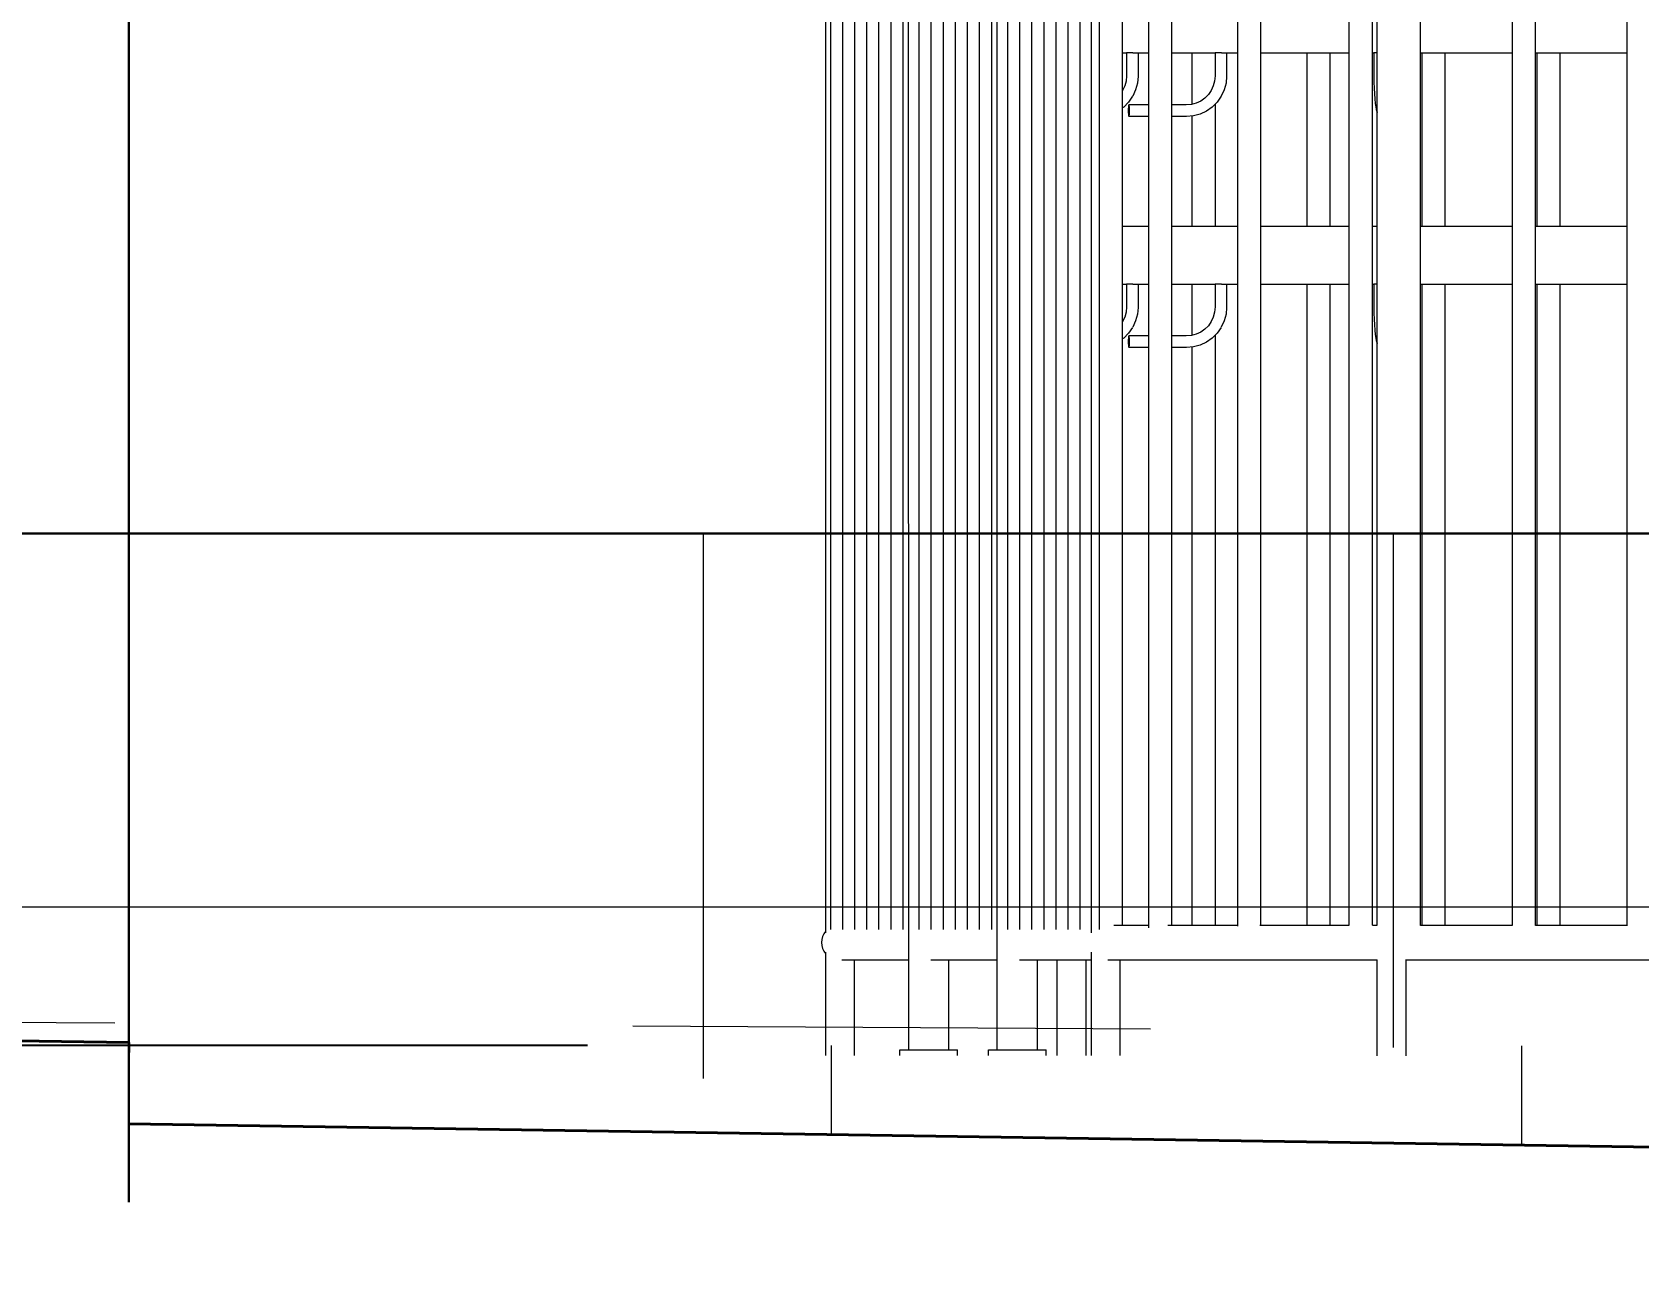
# Model space of a CAD drawing. Header units: millimetres. Extents: x -136099598 to 9192475, y 0 to 555997.
# Drawn here: x -328736 to -327339, y 288167 to 289241 of the extents above; entities that cross this region are included whole.
import ezdxf
from ezdxf import colors
from ezdxf.entities.mleader import LeaderData, LeaderLine
from ezdxf.math import Vec2, Vec3

# ---------------------------------------------------------------- set-up
doc = ezdxf.new("R2010")
doc.units = ezdxf.units.MM
doc.header["$MEASUREMENT"] = 0
doc.linetypes.add('ADSK_Скрыто', pattern=[6, 3, -3])
doc.layers.get('0').update_dxf_attribs({"color": 250, "lineweight": 9})
for name, color, linetype, lineweight in [('!_Цоколь', 7, 'Continuous', 0), ('_0', 250, 'Continuous', 9), ('_Скрыто_', 7, 'ADSK_Скрыто', 9), ('АР-Выноски', 5, 'Continuous', 5), ('АР_тонкая линия', 250, 'Continuous', 0), ('СТЕНЫ кирпич ЛИДЕР', 250, 'Continuous', 15)]:
    doc.layers.add(name, color=color, linetype=linetype, lineweight=lineweight)
doc.layers.add('Чертеж и Рисунок', color=7, linetype='Continuous')
doc.styles.add('ICOCPEUR', font='isocpeur.ttf')
doc.styles.add('ISOCPEUR', font='isocpeur.ttf', dxfattribs={"width": 0.7})
doc.dimstyles.new('R_100', dxfattribs={"dimtxt": 270, "dimasz": 120, "dimexe": 100, "dimexo": 100, "dimgap": 80, "dimtad": 1, "dimdec": 0, "dimrnd": 5, "dimzin": 0, "dimdsep": 46, "dimtxsty": 'ISOCPEUR', "dimblk": 'ARCHTICK', "dimcen": 100, "dimdle": 100, "dimclrd": 256, "dimclre": 256, "dimclrt": 256, "dimadec": 0, "dimazin": 0, "dimtfac": 2, "dimtdec": 0, "dimtofl": 0, "dimtmove": 1, "dimatfit": 3, "dimfxl": 1, "dimtvp": 3, "dimtfill": 1, "dimtolj": 1, "dimtzin": 0, "dimarcsym": 0})
pattern_1 = [(90, (541247.052279662, -119.9999999999943), (-600, 1.13686837721616e-13), []), (180, (541247.052279662, -119.9999999999943), (-1.70530256582424e-13, -600), [])]

# ---------------------------------------------------------------- blocks, each defined once
blk = doc.blocks.new('_ArchTick')
at = {"color": 0, "linetype": 'ByBlock', "const_width": 0.15}
blk.add_lwpolyline([(-0.5, -0.5), (0.5, 0.5)], dxfattribs=at)
blk = doc.blocks.new('*D475')
at = {"layer": '_0', "lineweight": -2, "ltscale": 150, "transparency": 16777216}
for p, q in [((-329114.2879304261, 288259.8461780848), (-329114.2879304261, 289657.479467276)), ((-327964.5952382318, 289557.479467276), (-329214.2879304261, 289557.479467276)), ((-328253.1859222424, 288359.8461780848), (-329214.2879304261, 288359.8461780848))]:
    blk.add_line(p, q, dxfattribs=at)
at = {"layer": '_0', "lineweight": -2, "ltscale": 150, "transparency": 16777216, "xscale": 120, "yscale": 120, "zscale": 120}
for p, rotation in [((-329114.2879304261, 289557.479467276), 90), ((-329114.2879304261, 288359.8461780848), 270)]:
    blk.add_blockref('_ArchTick', p, dxfattribs=dict(at, rotation=rotation))
at = {"layer": '_0', "ltscale": 150, "transparency": 16777216, "insert": (-329329.287930426, 288958.6628226804), "char_height": 270, "attachment_point": 5, "rotation": 90, "style": 'ISOCPEUR', "bg_fill": 3, "box_fill_scale": 1.25, "bg_fill_color": 256, "bg_fill_true_color": 13158600, "bg_fill_transparency": 0}
blk.add_mtext('\\A1;1200', dxfattribs=at)

msp = doc.modelspace()

# ---------------------------------------------------------------- hatches: boundary and pattern name
at = {"layer": '!_Цоколь', "lineweight": 0, "ltscale": 5, "true_color": 0x636466}
h = msp.add_hatch(dxfattribs=at)
h.set_pattern_fill('ANSI37', color=251, scale=4800, angle=44.99999999999999)
h.set_pattern_definition(pattern_1)
h.paths.add_polyline_path([(-333846.6448729908, 288433.1159396817), (-328651.3416080793, 288362.4834551922), (-328652.0000000001, 288804.8682667579), (-333846.8034429987, 288804.868266758)])
h = msp.add_hatch(dxfattribs=at)
h.set_pattern_fill('ANSI37', color=251, scale=4800, angle=44.99999999999999)
h.set_pattern_definition(pattern_1)
h.paths.add_polyline_path([(-323279.1565252831, 288804.8682667579), (-328652.0000000001, 288804.8682667579), (-328652.0000000001, 288291.7485530935), (-328153.4056421362, 288284.1216525231), (-328152.0346586143, 288359.8827697352), (-326382.3702018439, 288354.0746650849), (-323276.3698583331, 288497.737317004), (-323276.3698583331, 288544.0865418052)])
at = {"layer": '!_Цоколь', "lineweight": 0, "ltscale": 5, "true_color": 0xf1ece1}
h = msp.add_hatch(dxfattribs=at)
h.set_pattern_fill('ANSI37', color=254, scale=4800, angle=44.99999999999999)
h.set_pattern_definition([(90, (528758.4950360209, 55.27826863527866), (-600, 1.13686837721616e-13), []), (180, (528758.4950360209, 55.27826863527866), (-1.70530256582424e-13, -600), [])])
h.paths.add_polyline_path([(-322069.7151230635, 288553.5518880134), (-326286.9999999774, 288358.4858481496), (-328152.184756103, 288359.8436133713), (-328153.3041106581, 288284.0781067482), (-326286.9999999774, 288255.1763038578), (-322070.02410874, 288201.123990275)])

# ---------------------------------------------------------------- linework, layer by layer
at = {"layer": '_Скрыто_', "color": 6, "ltscale": 150}
for points in [[(-356622.2118802934, 288552.1999165897), (-356622.2118802934, 288552.1999165897), (-350191.9992262038, 288553.5518880134), (-350191.9992262038, 288804.8819022432), (-320519.4426344319, 288804.8819024219), (-320519.4535687863, 288553.471456514), (-310648.3409638662, 288553.5518807257), (-310648.3468876205, 288804.504898249), (-294676.9999999997, 288804.8819024219), (-294676.9999999997, 288553.5518880134), (-281257, 288553.5518880134), (-281257.0007255275, 287752.9999999957), (-281257.0280311048, 287708.4730817917), (-281256.9719688952, 287380.4389262356), (-302553.9426133873, 288026.9664722451), (-302564.421338181, 288225.70687211), (-350192.0581987037, 288505.9613779663), (-350192.0000003378, 288243.5521202434), (-356781.383134475, 288248.4441064985), (-356782.0615685356, 288553.5518880134), (-356622.2118802934, 288552.1999165897)], [(-356795.0410230085, 288245.2125065999), (-350191.9999999996, 288243.5523197787), (-350191.5592941659, 288503.5388267883), (-328651.3416080793, 288362.4834551922), (-328652.4236110628, 288291.7550334931), (-322579.834572772, 288201.3645757248), (-302564.421338181, 288225.70687211), (-302564.421338181, 288027.1175803309), (-294676.9999999997, 287913.3772956766), (-294680.4492531116, 287771.4878623707), (-281257, 287443.5518880134), (-281257, 285947.0283386745), (-294676.9999999998, 286299.2227453478), (-294676.9999999997, 286396.8638197556), (-302396.9999999999, 286511.0581075586), (-302396.9999999999, 286700.6000291482), (-328812.0000000001, 286645.104809124), (-328812.0000000001, 286873.4361731634), (-350145.2111521602, 287071.4072656333), (-350145.2111521602, 286770.5316345915), (-356624.5547372918, 286742.51458304), (-356795.0410230085, 286742.51458304), (-356795.0410230085, 288245.0498496949)]]:
    msp.add_lwpolyline(points, dxfattribs=at)
at = {"layer": 'АР_тонкая линия', "color": 3, "lineweight": 40, "ltscale": 100}
for p, q in [((-336932.0000000001, 288475.0589573339), (-328652.0000000001, 288362.4979544571)), ((-328652.0000000001, 288291.7485530935), (-322748.669613541, 288201.4394391919))]:
    msp.add_line(p, q, dxfattribs=at)
at = {"layer": 'СТЕНЫ кирпич ЛИДЕР', "lineweight": 30, "ltscale": 100}
for p, q in [((-328652.0000000001, 288223.5518880126), (-328651.9999999998, 308453.573542999)), ((-333846.5357032512, 288804.8682667579), (-328652.0000000001, 288804.8682667579)), ((-328652.0000000001, 288804.8682667579), (-320519.4426344319, 288804.8682667579))]:
    msp.add_line(p, q, dxfattribs=at)
at = {"layer": 'Чертеж и Рисунок', "color": 0, "linetype": 'Continuous', "lineweight": 15}
for p, q in [((-327815.194518269, 288457.8191847199), (-327815.194518269, 289527.507845535)), ((-327856.4281142044, 288460.6449842847), (-327856.4281142044, 289526.3545045015)), ((-327845.9307602164, 288460.6449842847), (-327845.9307602164, 289526.3545045015)), ((-327835.4334062284, 288460.6449842847), (-327835.4334062284, 289526.3545045015)), ((-327824.9360522404, 288460.6449842847), (-327824.9360522404, 289526.3545045015)), ((-327808.3212491281, 288460.6062203672), (-327808.3212491281, 289526.3725804132)), ((-327788.2532235531, 288464.377677531), (-327788.2532235531, 289524.2320299793)), ((-327765.3825036829, 288462.1458273066), (-327765.3825036829, 289525.5453779764)), ((-327745.2996834012, 288464.377677531), (-327745.2996834012, 289524.2320299798)), ((-327687.9368761011, 288463.4175700698), (-327687.9368761011, 289524.8554924484)), ((-327667.8874192481, 288464.377677531), (-327667.8874192481, 289524.2320299798)), ((-327591.0899157343, 288464.3553828867), (-327591.0899157343, 289524.2543246241)), ((-327570.9998725111, 288464.3515557591), (-327570.9998725111, 289524.2581517517)), ((-327566.777579763, 288464.377677531), (-327566.777579763, 289524.23202998)), ((-327529.2426424961, 288464.225056023), (-327529.2426424961, 289524.3846514878)), ((-327449.375500376, 288464.377677531), (-327449.375500376, 289524.2320299798)), ((-327429.3324682593, 288464.225056023), (-327429.3324682593, 289524.3846514878)), ((-327349.4653261391, 288464.377677531), (-327349.4653261391, 289524.2320299798)), ((-327788.2532235531, 289222.8516453972), (-327784.7488029004, 289222.8516453972)), ((-327784.7488029004, 289222.8516453972), (-327784.7488029004, 289202.9755971549)), ((-327784.5665182613, 289222.8516453972), (-327784.733553583, 289222.8516453972)), ((-327784.252772219, 289222.8516453972), (-327784.5665182613, 289222.8516453972)), ((-327783.8018484708, 289222.8516453972), (-327784.252772219, 289222.8516453972)), ((-327783.2274481066, 289222.8516453972), (-327783.8018484708, 289222.8516453972)), ((-327782.5470239908, 289222.8516453972), (-327783.2274481066, 289222.8516453972)), ((-327781.7812504658, 289222.8516453972), (-327782.5470239908, 289222.8516453972)), ((-327780.9533951728, 289222.8516453972), (-327781.7812504658, 289222.8516453972)), ((-327780.0886120758, 289222.8516453972), (-327780.9533951728, 289222.8516453972)), ((-327779.2131771718, 289222.8516453972), (-327780.0886120758, 289222.8516453972)), ((-327779.2131771718, 289222.8516453972), (-327765.3825036829, 289222.8516453972)), ((-327774.727286842, 289222.8516453972), (-327774.727286842, 289202.5436423617)), ((-327745.2996834012, 289222.8516453972), (-327707.7682069885, 289222.8516453972)), ((-327727.5553810581, 289178.2716574387), (-327727.5553810581, 289222.8516453972)), ((-327707.7682069883, 289222.8516453972), (-327707.7682069883, 289202.9755971549)), ((-327707.5859223493, 289222.8516453972), (-327707.752957671, 289222.8516453972)), ((-327707.272176307, 289222.8516453972), (-327707.5859223493, 289222.8516453972)), ((-327706.8212525587, 289222.8516453972), (-327707.272176307, 289222.8516453972)), ((-327706.2468521945, 289222.8516453972), (-327706.8212525587, 289222.8516453972)), ((-327705.5664280787, 289222.8516453972), (-327706.2468521945, 289222.8516453972)), ((-327704.8006545538, 289222.8516453972), (-327705.5664280787, 289222.8516453972)), ((-327703.9727992608, 289222.8516453972), (-327704.8006545538, 289222.8516453972)), ((-327703.1080161638, 289222.8516453972), (-327703.9727992608, 289222.8516453972)), ((-327702.2325812598, 289222.8516453972), (-327703.1080161638, 289222.8516453972)), ((-327702.0563568919, 289222.8516453972), (-327701.5031585435, 289222.8516453972)), ((-327701.5031585435, 289222.8516453972), (-327699.6188605214, 289222.8516453972)), ((-327699.6188605214, 289222.8516453972), (-327697.1141568433, 289222.8516453972)), ((-327697.74669093, 289222.8516453972), (-327697.74669093, 289202.5436423617)), ((-327697.1141568433, 289222.8516453972), (-327694.0018109053, 289222.8516453972)), ((-327694.0018109053, 289222.8516453972), (-327690.2976825088, 289222.8516453972)), ((-327690.2976825088, 289222.8516453972), (-327687.9368761011, 289222.8516453972)), ((-327667.8874192481, 289222.8516453972), (-327663.6606895582, 289222.8516453972)), ((-327663.6606895582, 289222.8516453972), (-327656.9002455668, 289222.8516453972)), ((-327656.9002455668, 289222.8516453972), (-327649.7370801894, 289222.8516453972)), ((-327649.7370801894, 289222.8516453972), (-327642.2076952748, 289222.8516453972)), ((-327642.2076952748, 289222.8516453972), (-327634.3504588428, 289222.8516453972)), ((-327634.3504588428, 289222.8516453972), (-327626.205409569, 289222.8516453972)), ((-327627.6452068212, 289072.1614531057), (-327627.6452068212, 289222.851645397)), ((-327626.205409569, 289222.8516453972), (-327617.8140527576, 289222.8516453972)), ((-327617.8140527576, 289222.8516453972), (-327609.2191488393, 289222.8516453972)), ((-327609.2191488393, 289222.8516453972), (-327600.4644954745, 289222.8516453972)), ((-327607.6021747045, 289072.1614531058), (-327607.6021747045, 289222.8516453971)), ((-327600.4644954745, 289222.8516453972), (-327591.59470437, 289222.8516453972)), ((-327591.59470437, 289222.8516453972), (-327591.0899157344, 289222.8516453972)), ((-327570.9998725111, 289222.8516453972), (-327569.7466740237, 289222.8516453972)), ((-327569.7587967073, 289222.8516453972), (-327569.7587967073, 289202.7215371162)), ((-327569.5765120682, 289222.8516453972), (-327569.7435473899, 289222.8516453972)), ((-327569.2627660258, 289222.8516453972), (-327569.5765120682, 289222.8516453972)), ((-327568.8118422776, 289222.8516453972), (-327569.2627660258, 289222.8516453972)), ((-327568.2374419134, 289222.8516453972), (-327568.8118422776, 289222.8516453972)), ((-327567.5570177976, 289222.8516453972), (-327568.2374419134, 289222.8516453972)), ((-327566.7912442727, 289222.8516453972), (-327567.5570177976, 289222.8516453972)), ((-327529.2426424961, 289222.8516453972), (-327449.375500376, 289222.8516453972)), ((-327527.7350325843, 289072.1614531058), (-327527.7350325843, 289222.8516453972)), ((-327507.6920004676, 289072.1614531058), (-327507.6920004676, 289222.8516453972)), ((-327429.3324682593, 289222.8516453972), (-327349.4653261391, 289222.8516453972)), ((-327427.8248583474, 289072.1614531058), (-327427.8248583474, 289222.8516453972)), ((-327407.7818262307, 289072.1614531058), (-327407.7818262307, 289222.8516453972)), ((-327786.2773688282, 289194.1501357493), (-327788.1185991596, 289190.1798699345)), ((-327785.1479275346, 289198.3884701697), (-327786.2773688282, 289194.1501357493)), ((-327784.7488029004, 289202.9755971549), (-327785.1479275346, 289198.3884701697)), ((-327775.238878234, 289196.6639384336), (-327776.8139133732, 289190.7534713012)), ((-327774.727286842, 289202.5436423617), (-327775.238878234, 289196.6639384336)), ((-327709.2967729162, 289194.1501357493), (-327711.1380032483, 289190.1798699331)), ((-327708.1673316226, 289198.3884701697), (-327709.2967729162, 289194.1501357493)), ((-327707.7682069883, 289202.9755971549), (-327708.1673316226, 289198.3884701697)), ((-327698.258282322, 289196.6639384336), (-327699.8333174612, 289190.7534713012)), ((-327697.74669093, 289202.5436423617), (-327698.258282322, 289196.6639384336)), ((-327569.7587967073, 289202.7215371162), (-327569.709911392, 289197.3741635645)), ((-327569.709911392, 289197.3741635645), (-327569.5637069334, 289192.152341732)), ((-327788.0964354201, 289190.2116972682), (-327788.2532235531, 289189.9865480631)), ((-327782.9090076331, 289180.1462025637), (-327787.2214737203, 289175.8099985758)), ((-327779.4109094731, 289185.1695037902), (-327782.9090076331, 289180.1462025637)), ((-327776.8139133732, 289190.7534713012), (-327779.3857434812, 289185.2078049145)), ((-327724.1942046414, 289179.1772394182), (-327728.3965098686, 289178.0450370535)), ((-327720.2512704665, 289181.0259804762), (-327724.1942046414, 289179.1772394182)), ((-327716.6875114035, 289183.5350871661), (-327720.2512704665, 289181.0259804762)), ((-327713.6112104683, 289186.6283215505), (-327716.6875114035, 289183.5350871661)), ((-327711.1158395081, 289190.2116972682), (-327713.6112104683, 289186.6283215505)), ((-327705.928411721, 289180.1462025637), (-327710.2408778083, 289175.8099985758)), ((-327707.5123489414, 289072.1614531058), (-327707.5123489414, 289178.5535465862)), ((-327702.430313561, 289185.1695037902), (-327705.928411721, 289180.1462025637)), ((-327699.8333174612, 289190.7534713012), (-327702.4051475692, 289185.2078049145)), ((-327569.5637069334, 289192.152341732), (-327569.324973829, 289187.2528166748)), ((-327569.324973829, 289187.2528166748), (-327569.0009658632, 289182.8244579824)), ((-327569.0009658632, 289182.8244579824), (-327568.6015278542, 289179.001819093)), ((-327568.6015278542, 289179.001819093), (-327568.1387965237, 289175.9010489546)), ((-327787.2214737203, 289175.8099985758), (-327788.2532235531, 289175.0835829113)), ((-327783.2024821283, 289173.4938172096), (-327783.2104560481, 289172.6215813001)), ((-327783.2104560481, 289172.6215813001), (-327783.2024821283, 289171.7493453905)), ((-327783.1788026527, 289174.3395506723), (-327783.2024821283, 289173.4938172096)), ((-327783.2024821283, 289171.7493453905), (-327783.1788026527, 289170.9036119279)), ((-327783.14013711, 289175.1330845049), (-327783.1788026527, 289174.3395506723)), ((-327783.1788026527, 289170.9036119279), (-327783.14013711, 289170.1100780952)), ((-327783.0876603332, 289175.8503075836), (-327783.14013711, 289175.1330845049)), ((-327783.14013711, 289170.1100780952), (-327783.0876603332, 289169.3928550166)), ((-327783.0229668026, 289176.4694274481), (-327783.0876603332, 289175.8503075836)), ((-327783.0876603332, 289169.3928550166), (-327783.0229668026, 289168.7737351522)), ((-327782.9480221984, 289176.9716324543), (-327783.0229668026, 289176.4694274481)), ((-327783.0229668026, 289168.7737351522), (-327782.9480221984, 289168.271530146)), ((-327782.8651036745, 289177.3416633574), (-327782.9480221984, 289176.9716324543)), ((-327782.9480221984, 289168.271530146), (-327782.8651036745, 289167.9014992428)), ((-327782.7767306682, 289177.5682769558), (-327782.8651036745, 289177.3416633574)), ((-327782.8651036745, 289167.9014992428), (-327782.7767306682, 289167.6748856444)), ((-327782.6855883487, 289177.6445877099), (-327782.7767306682, 289177.5682769558)), ((-327782.7767306682, 289167.6748856444), (-327782.6855883487, 289167.5985748903)), ((-327782.5944460292, 289177.5682769558), (-327782.6855883487, 289177.6445877099)), ((-327765.3825036829, 289177.6445877099), (-327782.6855883487, 289177.6445877099)), ((-327782.6855883487, 289167.5985748903), (-327782.5944460292, 289167.6748856444)), ((-327765.3825036829, 289167.5985748903), (-327782.6855883487, 289167.5985748903)), ((-327782.5060730229, 289177.3416633574), (-327782.5944460292, 289177.5682769558)), ((-327782.5944460292, 289167.6748856444), (-327782.5060730229, 289167.9014992428)), ((-327782.423154499, 289176.9716324543), (-327782.5060730229, 289177.3416633574)), ((-327782.5060730229, 289167.9014992428), (-327782.423154499, 289168.271530146)), ((-327782.3482098948, 289176.4694274481), (-327782.423154499, 289176.9716324543)), ((-327782.423154499, 289168.271530146), (-327782.3482098948, 289168.7737351522)), ((-327782.2835163642, 289175.8503075836), (-327782.3482098948, 289176.4694274481)), ((-327782.3482098948, 289168.7737351522), (-327782.2835163642, 289169.3928550166)), ((-327782.2310395874, 289175.1330845049), (-327782.2835163642, 289175.8503075836)), ((-327782.2835163642, 289169.3928550166), (-327782.2310395874, 289170.1100780952)), ((-327782.1923740447, 289174.3395506723), (-327782.2310395874, 289175.1330845049)), ((-327782.2310395874, 289170.1100780952), (-327782.1923740447, 289170.9036119279)), ((-327782.168694569, 289173.4938172096), (-327782.1923740447, 289174.3395506723)), ((-327782.1923740447, 289170.9036119279), (-327782.168694569, 289171.7493453905)), ((-327782.1607206493, 289172.6215813001), (-327782.168694569, 289173.4938172096)), ((-327782.168694569, 289171.7493453905), (-327782.1607206493, 289172.6215813001)), ((-327732.9486098509, 289177.6445877099), (-327745.2996834012, 289177.6445877099)), ((-327732.5123926096, 289167.5985748903), (-327745.2996834012, 289167.5985748903)), ((-327728.3965098686, 289178.0450370535), (-327732.9486098509, 289177.6445877099)), ((-327726.6549607799, 289168.1138545946), (-327732.5123926096, 289167.5985748903)), ((-327727.5553810581, 289072.1614531058), (-327727.5553810581, 289168.0346444038)), ((-327720.7640225517, 289169.7010154102), (-327726.6549607799, 289168.1138545946)), ((-327715.2366797229, 289172.2926451903), (-327720.7640225517, 289169.7010154102)), ((-327710.2408778083, 289175.8099985758), (-327715.2366797229, 289172.2926451903)), ((-327568.1387965237, 289175.9010489546), (-327567.6268317291, 289173.616362899)), ((-327567.6268317291, 289173.616362899), (-327567.4317994972, 289172.8185976674)), ((-327567.4317994972, 289172.8185976674), (-327566.8712206554, 289171.3811136)), ((-327566.8712206554, 289171.3811136), (-327566.777579763, 289171.1733423509)), ((-327788.2532235531, 289072.1614531058), (-327765.3825036829, 289072.1614531058)), ((-327745.2996834012, 289072.1614531058), (-327702.7574489592, 289072.1614531058)), ((-327702.7574489592, 289072.1614531058), (-327701.5031585435, 289072.1614531058)), ((-327701.5031585435, 289072.1614531058), (-327699.6188605214, 289072.1614531058)), ((-327699.6188605214, 289072.1614531058), (-327697.1141568433, 289072.1614531058)), ((-327697.1141568433, 289072.1614531058), (-327694.0018109053, 289072.1614531058)), ((-327694.0018109053, 289072.1614531058), (-327690.2976825088, 289072.1614531058)), ((-327690.2976825088, 289072.1614531058), (-327687.9368761011, 289072.1614531058)), ((-327667.8874192481, 289072.1614531058), (-327663.6606895582, 289072.1614531058)), ((-327663.6606895582, 289072.1614531058), (-327656.9002455668, 289072.1614531058)), ((-327656.9002455668, 289072.1614531058), (-327649.7370801894, 289072.1614531058)), ((-327649.7370801894, 289072.1614531058), (-327642.2076952748, 289072.1614531058)), ((-327642.2076952748, 289072.1614531058), (-327634.3504588428, 289072.1614531058)), ((-327634.3504588428, 289072.1614531058), (-327626.205409569, 289072.1614531058)), ((-327626.205409569, 289072.1614531058), (-327617.8140527576, 289072.1614531058)), ((-327617.8140527576, 289072.1614531058), (-327609.2191488393, 289072.1614531058)), ((-327609.2191488393, 289072.1614531058), (-327600.4644954745, 289072.1614531058)), ((-327600.4644954745, 289072.1614531058), (-327591.59470437, 289072.1614531058)), ((-327591.59470437, 289072.1614531058), (-327591.0899157344, 289072.1614531058)), ((-327570.9998725111, 289072.1614531058), (-327566.777579763, 289072.1614531058)), ((-327529.2426424961, 289072.1614531058), (-327449.375500376, 289072.1614531058)), ((-327429.3324682593, 289072.1614531058), (-327349.4653261391, 289072.1614531058)), ((-327788.2532235531, 289021.9313890088), (-327784.7488029004, 289021.9313890088)), ((-327784.7488029004, 289021.9313890088), (-327784.7488029004, 289002.0553407666)), ((-327784.5665182613, 289021.9313890088), (-327784.733553583, 289021.9313890088)), ((-327784.252772219, 289021.9313890088), (-327784.5665182613, 289021.9313890088)), ((-327783.8018484708, 289021.9313890088), (-327784.252772219, 289021.9313890088)), ((-327783.2274481066, 289021.9313890088), (-327783.8018484708, 289021.9313890088)), ((-327782.5470239908, 289021.9313890088), (-327783.2274481066, 289021.9313890088)), ((-327781.7812504658, 289021.9313890088), (-327782.5470239908, 289021.9313890088)), ((-327780.9533951728, 289021.9313890088), (-327781.7812504658, 289021.9313890088)), ((-327780.0886120758, 289021.9313890088), (-327780.9533951728, 289021.9313890088)), ((-327779.2131771718, 289021.9313890088), (-327780.0886120758, 289021.9313890088)), ((-327779.2131771719, 289021.9313890088), (-327765.3825036829, 289021.9313890088)), ((-327774.727286842, 289021.9313890088), (-327774.727286842, 289001.6233859733)), ((-327745.2996834012, 289021.9313890088), (-327707.7682069883, 289021.9313890088)), ((-327727.5553810581, 288977.3514010501), (-327727.5553810581, 289021.9313890088)), ((-327707.7682069883, 289021.9313890088), (-327707.7682069883, 289002.0553407666)), ((-327707.5859223493, 289021.9313890088), (-327707.752957671, 289021.9313890088)), ((-327707.272176307, 289021.9313890088), (-327707.5859223493, 289021.9313890088)), ((-327706.8212525587, 289021.9313890088), (-327707.272176307, 289021.9313890088)), ((-327706.2468521945, 289021.9313890088), (-327706.8212525587, 289021.9313890088)), ((-327705.5664280787, 289021.9313890088), (-327706.2468521945, 289021.9313890088)), ((-327704.8006545538, 289021.9313890088), (-327705.5664280787, 289021.9313890088)), ((-327703.9727992608, 289021.9313890088), (-327704.8006545538, 289021.9313890088)), ((-327703.1080161638, 289021.9313890088), (-327703.9727992608, 289021.9313890088)), ((-327702.2325812598, 289021.9313890088), (-327703.1080161638, 289021.9313890088)), ((-327702.0563568919, 289021.9313890088), (-327701.5031585435, 289021.9313890088)), ((-327701.5031585435, 289021.9313890088), (-327699.6188605214, 289021.9313890088)), ((-327699.6188605214, 289021.9313890088), (-327697.1141568433, 289021.9313890088)), ((-327697.74669093, 289021.9313890088), (-327697.74669093, 289001.6233859733)), ((-327697.1141568433, 289021.9313890088), (-327694.0018109053, 289021.9313890088)), ((-327694.0018109053, 289021.9313890088), (-327690.2976825088, 289021.9313890088)), ((-327690.2976825088, 289021.9313890088), (-327687.9368761011, 289021.9313890088)), ((-327667.8874192481, 289021.9313890088), (-327663.6606895582, 289021.9313890088)), ((-327663.6606895582, 289021.9313890088), (-327656.9002455668, 289021.9313890088)), ((-327656.9002455668, 289021.9313890088), (-327649.7370801894, 289021.9313890088)), ((-327649.7370801894, 289021.9313890088), (-327642.2076952748, 289021.9313890088)), ((-327642.2076952748, 289021.9313890088), (-327634.3504588428, 289021.9313890088)), ((-327634.3504588428, 289021.9313890088), (-327626.205409569, 289021.9313890088)), ((-327627.6452068212, 288464.377677531), (-327627.6452068212, 289021.9313890088)), ((-327626.205409569, 289021.9313890088), (-327617.8140527576, 289021.9313890088)), ((-327617.8140527576, 289021.9313890088), (-327609.2191488393, 289021.9313890088)), ((-327609.2191488393, 289021.9313890088), (-327600.4644954745, 289021.9313890088)), ((-327607.6021747045, 288464.377677531), (-327607.6021747045, 289021.9313890086)), ((-327600.4644954745, 289021.9313890088), (-327591.59470437, 289021.9313890088)), ((-327591.59470437, 289021.9313890088), (-327591.0899157344, 289021.9313890088)), ((-327570.9998725111, 289021.9313890088), (-327569.7466740237, 289021.9313890088)), ((-327569.7587967073, 289021.9313890088), (-327569.7587967073, 289001.8012807277)), ((-327569.5765120682, 289021.9313890088), (-327569.7435473899, 289021.9313890088)), ((-327569.2627660258, 289021.9313890088), (-327569.5765120682, 289021.9313890088)), ((-327568.8118422776, 289021.9313890088), (-327569.2627660258, 289021.9313890088)), ((-327568.2374419134, 289021.9313890088), (-327568.8118422776, 289021.9313890088)), ((-327567.5570177976, 289021.9313890088), (-327568.2374419134, 289021.9313890088)), ((-327566.7912442727, 289021.9313890088), (-327567.5570177976, 289021.9313890088)), ((-327529.2426424961, 289021.9313890088), (-327449.375500376, 289021.9313890088)), ((-327527.7350325843, 288464.377677531), (-327527.7350325843, 289021.9313890088)), ((-327507.6920004676, 288464.377677531), (-327507.6920004676, 289021.9313890088)), ((-327429.3324682593, 289021.9313890088), (-327349.4653261391, 289021.9313890088)), ((-327427.8248583474, 288464.377677531), (-327427.8248583474, 289021.9313890088)), ((-327407.7818262307, 288464.377677531), (-327407.7818262307, 289021.9313890088)), ((-327785.1479275346, 288997.4682137812), (-327786.2773688282, 288993.2298793609)), ((-327784.7488029004, 289002.0553407666), (-327785.1479275346, 288997.4682137812)), ((-327774.727286842, 289001.6233859733), (-327775.238878234, 288995.7436820452)), ((-327708.1673316226, 288997.4682137812), (-327709.2967729162, 288993.2298793609)), ((-327707.7682069883, 289002.0553407666), (-327708.1673316226, 288997.4682137812)), ((-327697.74669093, 289001.6233859733), (-327698.258282322, 288995.7436820452)), ((-327569.7587967073, 289001.8012807277), (-327569.709911392, 288996.4539071761)), ((-327788.0964354201, 288989.2914408799), (-327788.2532235531, 288989.0662916746)), ((-327786.2773688282, 288993.2298793609), (-327788.1185991608, 288989.2596135436)), ((-327779.4109094731, 288984.2492474018), (-327782.9090076331, 288979.2259461752)), ((-327776.8139133732, 288989.833214913), (-327779.3857434812, 288984.287548526)), ((-327775.238878234, 288995.7436820452), (-327776.8139133732, 288989.833214913)), ((-327713.6112104683, 288985.7080651621), (-327716.6875114035, 288982.6148307776)), ((-327711.1158395081, 288989.2914408799), (-327713.6112104683, 288985.7080651621)), ((-327709.2967729162, 288993.2298793609), (-327711.1380032484, 288989.2596135444)), ((-327702.430313561, 288984.2492474018), (-327705.928411721, 288979.2259461752)), ((-327699.8333174612, 288989.833214913), (-327702.4051475692, 288984.287548526)), ((-327698.258282322, 288995.7436820452), (-327699.8333174612, 288989.833214913)), ((-327569.709911392, 288996.4539071761), (-327569.5637069334, 288991.2320853436)), ((-327569.5637069334, 288991.2320853436), (-327569.324973829, 288986.3325602863)), ((-327569.324973829, 288986.3325602863), (-327569.0009658632, 288981.904201594)), ((-327787.2214737203, 288974.8897421874), (-327788.2532235531, 288974.163326523)), ((-327782.9090076331, 288979.2259461752), (-327787.2214737203, 288974.8897421874)), ((-327783.2024821283, 288972.5735608212), (-327783.2104560481, 288971.7013249117)), ((-327783.2104560481, 288971.7013249117), (-327783.2024821283, 288970.8290890023)), ((-327783.1788026527, 288973.4192942838), (-327783.2024821283, 288972.5735608212)), ((-327783.2024821283, 288970.8290890023), (-327783.1788026527, 288969.9833555396)), ((-327783.14013711, 288974.2128281165), (-327783.1788026527, 288973.4192942838)), ((-327783.1788026527, 288969.9833555396), (-327783.14013711, 288969.1898217069)), ((-327783.0876603332, 288974.9300511951), (-327783.14013711, 288974.2128281165)), ((-327783.14013711, 288969.1898217069), (-327783.0876603332, 288968.4725986282)), ((-327783.0229668026, 288975.5491710597), (-327783.0876603332, 288974.9300511951)), ((-327782.9480221984, 288976.0513760659), (-327783.0229668026, 288975.5491710597)), ((-327782.8651036745, 288976.421406969), (-327782.9480221984, 288976.0513760659)), ((-327782.7767306682, 288976.6480205674), (-327782.8651036745, 288976.421406969)), ((-327782.6855883487, 288976.7243313214), (-327782.7767306682, 288976.6480205674)), ((-327782.5944460292, 288976.6480205674), (-327782.6855883487, 288976.7243313214)), ((-327765.3825036829, 288976.7243313214), (-327782.6855883487, 288976.7243313214)), ((-327782.5060730229, 288976.421406969), (-327782.5944460292, 288976.6480205674)), ((-327782.423154499, 288976.0513760659), (-327782.5060730229, 288976.421406969)), ((-327782.3482098948, 288975.5491710597), (-327782.423154499, 288976.0513760659)), ((-327782.2835163642, 288974.9300511951), (-327782.3482098948, 288975.5491710597)), ((-327782.2310395874, 288974.2128281165), (-327782.2835163642, 288974.9300511951)), ((-327782.2835163642, 288968.4725986282), (-327782.2310395874, 288969.1898217069)), ((-327782.1923740447, 288973.4192942838), (-327782.2310395874, 288974.2128281165)), ((-327782.2310395874, 288969.1898217069), (-327782.1923740447, 288969.9833555396)), ((-327782.168694569, 288972.5735608212), (-327782.1923740447, 288973.4192942838)), ((-327782.1923740447, 288969.9833555396), (-327782.168694569, 288970.8290890023)), ((-327782.1607206493, 288971.7013249117), (-327782.168694569, 288972.5735608212)), ((-327782.168694569, 288970.8290890023), (-327782.1607206493, 288971.7013249117)), ((-327732.9486098509, 288976.7243313214), (-327745.2996834012, 288976.7243313214)), ((-327728.3965098686, 288977.1247806652), (-327732.9486098509, 288976.7243313214)), ((-327724.1942046414, 288978.2569830297), (-327728.3965098686, 288977.1247806652)), ((-327720.2512704665, 288980.1057240877), (-327724.1942046414, 288978.2569830297)), ((-327715.2366797229, 288971.3723888019), (-327720.7640225517, 288968.7807590217)), ((-327716.6875114035, 288982.6148307776), (-327720.2512704665, 288980.1057240877)), ((-327710.2408778083, 288974.8897421874), (-327715.2366797229, 288971.3723888019)), ((-327705.928411721, 288979.2259461752), (-327710.2408778083, 288974.8897421874)), ((-327707.5123489414, 288464.377677531), (-327707.5123489414, 288977.6332901981)), ((-327569.0009658632, 288981.904201594), (-327568.6015278542, 288978.0815627045)), ((-327568.6015278542, 288978.0815627045), (-327568.1387965237, 288974.9807925663)), ((-327568.1387965237, 288974.9807925663), (-327567.6268317291, 288972.6961065106)), ((-327567.6268317291, 288972.6961065106), (-327567.4317994972, 288971.8983412791)), ((-327567.4317994972, 288971.8983412791), (-327566.8712206554, 288970.4608572117)), ((-327566.8712206554, 288970.4608572117), (-327566.777579763, 288970.2530859624)), ((-327783.0876603332, 288968.4725986282), (-327783.0229668026, 288967.8534787638)), ((-327783.0229668026, 288967.8534787638), (-327782.9480221984, 288967.3512737576)), ((-327782.9480221984, 288967.3512737576), (-327782.8651036745, 288966.9812428543)), ((-327782.8651036745, 288966.9812428543), (-327782.7767306682, 288966.7546292559)), ((-327782.7767306682, 288966.7546292559), (-327782.6855883487, 288966.678318502)), ((-327782.6855883487, 288966.678318502), (-327782.5944460292, 288966.7546292559)), ((-327765.3825036829, 288966.678318502), (-327782.6855883487, 288966.678318502)), ((-327782.5944460292, 288966.7546292559), (-327782.5060730229, 288966.9812428543)), ((-327782.5060730229, 288966.9812428543), (-327782.423154499, 288967.3512737576)), ((-327782.423154499, 288967.3512737576), (-327782.3482098948, 288967.8534787638)), ((-327782.3482098948, 288967.8534787638), (-327782.2835163642, 288968.4725986282)), ((-327732.5123926096, 288966.678318502), (-327745.2996834012, 288966.678318502)), ((-327726.6549607799, 288967.1935982062), (-327732.5123926096, 288966.678318502)), ((-327727.5553810581, 288464.377677531), (-327727.5553810581, 288967.1143880149)), ((-327720.7640225517, 288968.7807590217), (-327726.6549607799, 288967.1935982062)), ((-327795.8187362654, 288464.377677531), (-327792.8445740175, 288464.377677531)), ((-327792.8445740175, 288464.377677531), (-327788.8947617187, 288464.377677531)), ((-327788.8947617187, 288464.377677531), (-327784.3665444794, 288464.377677531)), ((-327784.3665444794, 288464.377677531), (-327779.2723338282, 288464.377677531)), ((-327779.2723338282, 288464.377677531), (-327773.6260926424, 288464.377677531)), ((-327773.6260926424, 288464.377677531), (-327767.4432968766, 288464.377677531)), ((-327767.4432968766, 288464.377677531), (-327765.3825036829, 288464.377677531)), ((-327748.9028377321, 288464.377677531), (-327745.8521189274, 288464.377677531)), ((-327745.8521189274, 288464.377677531), (-327737.7065575379, 288464.377677531)), ((-327737.7065575379, 288464.377677531), (-327729.1228945175, 288464.377677531)), ((-327729.1228945175, 288464.377677531), (-327720.1246570898, 288464.377677531)), ((-327720.1246570898, 288464.377677531), (-327710.7365087981, 288464.377677531)), ((-327710.7365087981, 288464.377677531), (-327700.9841819045, 288464.377677531)), ((-327700.9841819045, 288464.377677531), (-327690.8944068589, 288464.377677531)), ((-327690.8944068589, 288464.377677531), (-327687.9368761011, 288464.377677531)), ((-327668.8133065843, 288464.377677531), (-327658.8811140049, 288464.377677531)), ((-327658.8811140049, 288464.377677531), (-327647.7261985198, 288464.377677531)), ((-327647.7261985198, 288464.377677531), (-327636.3798113133, 288464.377677531)), ((-327636.3798113133, 288464.377677531), (-327624.8730520441, 288464.377677531)), ((-327624.8730520441, 288464.377677531), (-327613.2374599395, 288464.377677531)), ((-327613.2374599395, 288464.377677531), (-327601.5049273487, 288464.377677531)), ((-327601.5049273487, 288464.377677531), (-327591.0899157343, 288464.377677531)), ((-327570.9998725111, 288464.377677531), (-327566.7458296963, 288464.377677531)), ((-327529.2426424961, 288464.377677531), (-327449.3404358556, 288464.377677531)), ((-327429.3324682593, 288464.377677531), (-327349.4302616186, 288464.377677531)), ((-327815.194518269, 288350.9742168597), (-327815.194518269, 288440.7981318838)), ((-327844.9574604451, 288350.9857987945), (-327844.9574604451, 288434.2396390727)), ((-327819.9036702992, 288350.9760493765), (-327819.9036702992, 288434.2396390727)), ((-327800.9962440404, 288434.2396390727), (-327798.9672941908, 288434.2396390727)), ((-327798.9672941908, 288434.2396390727), (-327796.2051552146, 288434.2396390727)), ((-327796.2051552146, 288434.2396390727), (-327792.8445740175, 288434.2396390727)), ((-327792.8445740175, 288434.2396390727), (-327788.8947617187, 288434.2396390727)), ((-327790.1407281231, 288350.9644674418), (-327790.1407281231, 288434.2396390727)), ((-327788.8947617187, 288434.2396390727), (-327784.3665444794, 288434.2396390727)), ((-327784.3665444794, 288434.2396390727), (-327779.2723338282, 288434.2396390727)), ((-327779.2723338282, 288434.2396390727), (-327773.6260926424, 288434.2396390727)), ((-327773.6260926424, 288434.2396390727), (-327767.4432968766, 288434.2396390727)), ((-327767.4432968766, 288434.2396390727), (-327760.7408931443, 288434.2396390727)), ((-327760.7408931443, 288434.2396390727), (-327753.5372522683, 288434.2396390727)), ((-327753.5372522683, 288434.2396390727), (-327745.8521189274, 288434.2396390727)), ((-327745.8521189274, 288434.2396390727), (-327737.7065575379, 288434.2396390727)), ((-327737.7065575379, 288434.2396390727), (-327729.1228945175, 288434.2396390727)), ((-327729.1228945175, 288434.2396390727), (-327720.1246570898, 288434.2396390727)), ((-327720.1246570898, 288434.2396390727), (-327710.7365087981, 288434.2396390727)), ((-327710.7365087981, 288434.2396390727), (-327700.9841819045, 288434.2396390727)), ((-327700.9841819045, 288434.2396390727), (-327690.8944068589, 288434.2396390727)), ((-327690.8944068589, 288434.2396390727), (-327680.4948390335, 288434.2396390727)), ((-327680.4948390335, 288434.2396390727), (-327669.8139829208, 288434.2396390727)), ((-327669.8139829208, 288434.2396390727), (-327658.8811140049, 288434.2396390727)), ((-327658.8811140049, 288434.2396390727), (-327647.7261985198, 288434.2396390727)), ((-327647.7261985198, 288434.2396390727), (-327636.3798113133, 288434.2396390727)), ((-327636.3798113133, 288434.2396390727), (-327624.8730520441, 288434.2396390727)), ((-327624.8730520441, 288434.2396390727), (-327613.2374599395, 288434.2396390727)), ((-327613.2374599395, 288434.2396390727), (-327601.5049273487, 288434.2396390727)), ((-327601.5049273487, 288434.2396390727), (-327589.7076123281, 288434.2396390727)), ((-327589.7076123281, 288434.2396390727), (-327577.877850498, 288434.2396390727)), ((-327577.877850498, 288434.2396390727), (-327566.7458296963, 288434.2396390727)), ((-327566.777579763, 288350.8775480309), (-327566.777579763, 288434.2396390727)), ((-327541.7237896171, 288350.867798613), (-327541.7237896171, 288434.4304159578)), ((-327541.7237896171, 288434.2396390727), (-326842.3906932522, 288434.2396390727)), ((-327856.7048626132, 288356.0125553287), (-327855.2794291113, 288356.0125553287)), ((-327855.2794291113, 288356.0125553287), (-327854.5944289622, 288356.0125553287)), ((-327854.5944289622, 288350.989548919), (-327854.5944289622, 288356.0125553287))]:
    msp.add_line(p, q, dxfattribs=at)

# ---------------------------------------------------------------- leaders
at = {"layer": 'АР-Выноски'}
ml = msp.add_multileader_mtext('Standard', dxfattribs=at)
ml.set_content('\\A1;{\\W0.8;Устройство наружной водосточной трубы, из оцинкованной стали с окраской в цвет цоколя RAL 7016 c подогревом}', color=256, style='ICOCPEUR')
ml.set_leader_properties()
ml.build(insert=Vec2(0, 0))
ml.multileader.update_dxf_attribs({"text_left_attachment_type": 6, "text_right_attachment_type": 6, "dogleg_length": 100, "arrow_head_size": 250})
ctx = ml.context
ctx.base_point, ctx.char_height, ctx.arrow_head_size, ctx.landing_gap_size, ctx.plane_origin, ctx.plane_x_axis, ctx.plane_y_axis = Vec3(-330641.5772719322, 283337.7069146519), 250, 250, 25, Vec3(-314863.4718684069, 279618.1363748021), Vec3(0.9999999989591051, -4.562663816044895e-05), Vec3(4.562663816044895e-05, 0.9999999989591051)
ctx.left_attachment, ctx.right_attachment = 6, 6
notes = []
notes.append((ctx, [(0, (1, 1, 0), (-323831.5241748691, 283337.3961948231), (-0.999999998959105, 4.562663816044894e-05), 160.0531041516769, [(1, [(-321901.4812434471, 289919.8846258314)], 0, [])])]))
ctx.mtext.insert, ctx.mtext.text_direction, ctx.mtext.rotation, ctx.mtext.width, ctx.mtext.flow_direction = Vec3(-330616.5624433008, 283662.7057736476), Vec3(0.9999999989591051, -4.562663816044895e-05), 6.28313968054141, 7205.678236799329, 5
ml = msp.add_multileader_mtext('Standard', dxfattribs=at)
ml.set_content('\\A1;{\\W0.8;Замена металлического ограждения на пандусе из нержавеющей полированной стали высотой 1200мм, поручни на высоте 700 и 900мм, \\fISOCTEUR|b0|i0|c204|p49;\\H1.129x;ø\\fISOCPEUR|b0|i0|c204|p34;\\H0.88574x;50мм. Заполнение вертикальное из ригелей \\fISOCTEUR|b0|i0|c204|p49;\\H1.129x;ø\\fISOCPEUR|b0|i0|c204|p34;\\H0.88574x;16мм, с шагом 100мм.  }', color=256, style='ICOCPEUR')
ml.set_leader_properties()
ml.build(insert=Vec2(0, 0))
ml.multileader.update_dxf_attribs({"text_left_attachment_type": 6, "text_right_attachment_type": 6, "dogleg_length": 100, "arrow_head_size": 250})
ctx = ml.context
ctx.base_point, ctx.char_height, ctx.arrow_head_size, ctx.landing_gap_size, ctx.plane_origin = Vec3(-334221.016947737, 284849.5486929268), 250, 250, 25, Vec3(-328487.1381145911, 289158.7224058677)
ctx.left_attachment, ctx.right_attachment = 6, 6
notes.append((ctx, [(0, (1, 1, 0), (-325139.514903903, 284849.5486929268), (-1, 0), 91.50204383401433, [(0, [(-324455.6199652152, 289090.1830350925)], 0, [])])]))
ctx.mtext.insert, ctx.mtext.width, ctx.mtext.defined_height, ctx.mtext.flow_direction = Vec3(-334196.016947737, 285174.5487274267), 9181.577152077167, 1544.002112995005, 5
for ctx, leaders in notes:
    for number, flags, end, landing, length, lines in leaders:
        leader = LeaderData()
        leader.index, (leader.has_last_leader_line, leader.has_dogleg_vector, leader.attachment_direction) = number, flags
        leader.last_leader_point, leader.dogleg_vector, leader.dogleg_length = Vec3(end), Vec3(landing), length
        for number, points, colour, breaks in lines:
            line = LeaderLine()
            line.index, line.vertices, line.color, line.breaks = number, Vec3.list(points), colors.encode_raw_color(colour), breaks
            leader.lines.append(line)
        ctx.leaders.append(leader)

# ---------------------------------------------------------------- next in the draw order: dimensions: what is measured, and where the dimension line sits
at = {"layer": '_0', "ltscale": 150}
dim = msp.add_linear_dim(base=(-329114.2879304261, 289557.479467276), p1=(-328153.1859222423, 288359.8461780847), p2=(-327864.5952382317, 289557.4794672759), angle=90, dimstyle='R_100', override={"dimpost": '\\X'}, dxfattribs=at)
dim.commit()
dim.dimension.update_dxf_attribs({"geometry": '*D475', "text_midpoint": (-329329.287930426, 288958.6628226804)})

# ---------------------------------------------------------------- next in the draw order: linework, layer by layer
at = {"layer": 'Чертеж и Рисунок', "color": 0, "linetype": 'Continuous', "lineweight": 15}
for p, q in [((-328046.1363060051, 288457.7437165048), (-328046.1363060051, 289527.5324868232)), ((-327974.0758311969, 288356.0425115149), (-327974.1664681223, 289531.2776346661)), ((-327897.0952352849, 288356.0125553287), (-327897.1858722102, 289531.2776346661)), ((-328041.8813679925, 288460.6449842847), (-328041.8813679925, 289526.3545045015)), ((-328031.3840140045, 288460.6449842847), (-328031.3840140045, 289526.3545045015)), ((-328020.8866600165, 288460.6449842847), (-328020.8866600165, 289526.3545045015)), ((-328010.3893060285, 288460.6449842847), (-328010.3893060285, 289526.3545045015)), ((-327999.8919520405, 288460.6449842847), (-327999.8919520405, 289526.3545045015)), ((-327989.3945980525, 288460.6449842847), (-327989.3945980525, 289526.3545045015)), ((-327978.8972440645, 288460.6449842847), (-327978.8972440645, 289526.3545045015)), ((-327964.9007720805, 288460.6449842847), (-327964.9007720805, 289526.3545045015)), ((-327954.4034180925, 288460.6449842847), (-327954.4034180925, 289526.3545045015)), ((-327943.9060641045, 288460.6449842847), (-327943.9060641045, 289526.3545045015)), ((-327933.4087101165, 288460.6449842847), (-327933.4087101165, 289526.3545045015)), ((-327922.9113561285, 288460.6449842847), (-327922.9113561285, 289526.3545045015)), ((-327912.4140021405, 288460.6449842847), (-327912.4140021405, 289526.3545045015)), ((-327901.9166481525, 288460.6449842847), (-327901.9166481525, 289526.3545045015)), ((-327887.9201761684, 288460.6449842847), (-327887.9201761684, 289526.3545045015)), ((-327877.4228221804, 288460.6449842847), (-327877.4228221804, 289526.3545045015)), ((-327866.9254681924, 288460.6449842847), (-327866.9254681924, 289526.3545045015)), ((-328049.0119073793, 288454.4625664184), (-328049.6919812182, 288451.9253660302)), ((-328047.901434139, 288456.8431679165), (-328049.0119073793, 288454.4625664184)), ((-328046.3943026648, 288458.9948371525), (-328047.901434139, 288456.8431679165)), ((-328046.1363060051, 288459.2527454034), (-328046.3943026648, 288458.9948371525)), ((-328049.6919812182, 288451.9253660302), (-328049.9209919563, 288449.3086583019)), ((-328049.9209919563, 288449.3086583019), (-328049.6919812182, 288446.6919505735)), ((-328049.6919812182, 288446.6919505735), (-328049.0119073793, 288444.1547501854)), ((-328049.0119073793, 288444.1547501854), (-328047.901434139, 288441.7741486873)), ((-328047.901434139, 288441.7741486873), (-328046.3943026648, 288439.6224794513)), ((-328046.3943026648, 288439.6224794513), (-328046.1363060051, 288439.3645712004)), ((-328046.1363060051, 288351.0640854182), (-328046.1363060051, 288440.8736000989)), ((-328032.2972416836, 288434.2396390727), (-327974.1664681223, 288434.2396390727)), ((-328021.0825158592, 288351.0543360002), (-328021.0825158592, 288434.2396390727)), ((-327954.7917780722, 288434.2396390727), (-327897.1858722102, 288434.2396390727)), ((-327939.091161918, 288356.042511515), (-327939.091161918, 288434.2396390727)), ((-327877.8111821602, 288434.2396390727), (-327815.194518269, 288434.2396390727)), ((-327862.1105660059, 288356.0125553287), (-327862.1105660059, 288434.2396390727)), ((-327981.682605166, 288356.0425115149), (-327981.6063585794, 288356.0425115149)), ((-327981.682605166, 288351.0195051052), (-327981.682605166, 288356.0425115149)), ((-327981.6063585794, 288356.0425115149), (-327980.7711819708, 288356.0425115149)), ((-327980.7711819708, 288356.0425115149), (-327979.2024517592, 288356.0425115149)), ((-327979.2024517592, 288356.0425115149), (-327976.947833018, 288356.0425115149)), ((-327976.947833018, 288356.0425115149), (-327974.0758311969, 288356.0425115149)), ((-327974.0758311969, 288356.0425115149), (-327970.6737106179, 288356.0425115149)), ((-327970.6737106179, 288356.0425115149), (-327966.8448429932, 288356.0425115149)), ((-327966.8448429932, 288356.0425115149), (-327962.7055665281, 288356.0425115149)), ((-327962.7055665281, 288356.0425115149), (-327958.3816510434, 288356.0425115149)), ((-327958.3816510434, 288356.0425115149), (-327954.0044765231, 288356.0425115149)), ((-327954.0044765231, 288356.0425115149), (-327949.7070412001, 288356.0425115149)), ((-327949.7070412001, 288356.0425115149), (-327945.619920472, 288356.0425115149)), ((-327945.619920472, 288356.0425115149), (-327941.867299434, 288356.0425115149)), ((-327941.867299434, 288356.0425115149), (-327938.5631995773, 288356.0425115149)), ((-327938.5631995773, 288356.0425115149), (-327935.8080143043, 288356.0425115149)), ((-327935.8080143043, 288356.0425115149), (-327933.6854585252, 288356.0425115149)), ((-327933.6854585252, 288356.0425115149), (-327932.2600250232, 288356.0425115149)), ((-327932.2600250232, 288356.0425115149), (-327931.5750248742, 288356.0425115149)), ((-327931.5750248742, 288351.0195051052), (-327931.5750248742, 288356.0425115149)), ((-327904.702009254, 288356.0125553287), (-327904.6257626673, 288356.0125553287)), ((-327904.702009254, 288350.989548919), (-327904.702009254, 288356.0125553287)), ((-327904.6257626673, 288356.0125553287), (-327903.7905860588, 288356.0125553287)), ((-327903.7905860588, 288356.0125553287), (-327902.2218558472, 288356.0125553287)), ((-327902.2218558472, 288356.0125553287), (-327899.967237106, 288356.0125553287)), ((-327899.967237106, 288356.0125553287), (-327897.0952352849, 288356.0125553287)), ((-327897.0952352849, 288356.0125553287), (-327893.6931147058, 288356.0125553287)), ((-327893.6931147058, 288356.0125553287), (-327889.8642470812, 288356.0125553287)), ((-327889.8642470812, 288356.0125553287), (-327885.7249706161, 288356.0125553287)), ((-327885.7249706161, 288356.0125553287), (-327881.4010551313, 288356.0125553287)), ((-327881.4010551313, 288356.0125553287), (-327877.0238806111, 288356.0125553287)), ((-327877.0238806111, 288356.0125553287), (-327872.726445288, 288356.0125553287)), ((-327872.726445288, 288356.0125553287), (-327868.6393245599, 288356.0125553287)), ((-327868.6393245599, 288356.0125553287), (-327864.8867035219, 288356.0125553287)), ((-327864.8867035219, 288356.0125553287), (-327861.5826036653, 288356.0125553287)), ((-327861.5826036653, 288356.0125553287), (-327858.8274183923, 288356.0125553287)), ((-327858.8274183923, 288356.0125553287), (-327856.7048626132, 288356.0125553287))]:
    msp.add_line(p, q, dxfattribs=at)

doc.saveas('drawing.dxf')
